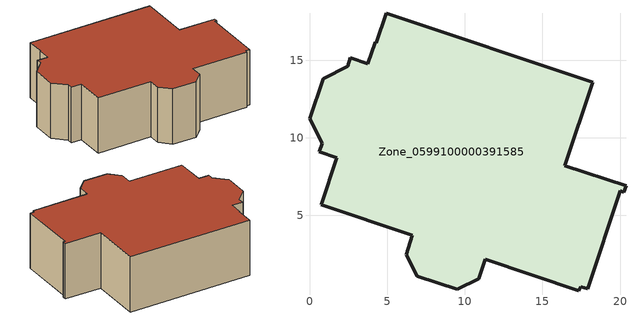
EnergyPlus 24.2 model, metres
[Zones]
Zone_0599100000391585
 floor ground (C_G): 4.31,16.11 4.94,18 18.24,13.56 16.44,8.21 20.38,6.9 20.25,6.5 20.02,6.58 17.92,0.28 17.47,0.41 17.35,0.16 11.3,2.17 10.9,0.92 9.52,0.23 6.95,1.09 6.23,2.48 6.63,3.71 0.76,5.68 1.77,8.71 0.63,9.1 0.81,9.64 0,11.21 0.88,13.79 2.46,14.61 2.63,15.15 3.76,14.77 4.22,16.14 z0
 wall outside (C_F): 20.25,6.5 20.38,6.9 16.44,8.21 18.24,13.56 4.94,18 4.31,16.11 4.22,16.14 3.76,14.77 2.63,15.15 2.46,14.61 0.88,13.79 0,11.21 0.81,9.64 0.63,9.1 1.77,8.71 0.76,5.68 6.63,3.71 6.23,2.48 6.95,1.09 9.52,0.23 10.9,0.92 11.3,2.17 17.35,0.16 17.47,0.41 17.92,0.28 20.02,6.58 20.25,6.5 z0:6.37
 roof outside (C_R): 4.94,18 4.31,16.11 4.22,16.14 3.76,14.77 2.63,15.15 2.46,14.61 0.88,13.79 0,11.21 0.81,9.64 0.63,9.1 1.77,8.71 0.76,5.68 6.63,3.71 6.23,2.48 6.95,1.09 9.52,0.23 10.9,0.92 11.3,2.17 17.35,0.16 17.47,0.41 17.92,0.28 20.02,6.58 20.25,6.5 20.38,6.9 16.44,8.21 18.24,13.56 z6.37
[BUILDING]
Pand.0599100000391585: North Axis=0; Terrain=City; Loads Convergence Tolerance Value=0.04; Temperature Convergence Tolerance Value=0.4; Solar Distribution=FullExterior; Maximum Number of Warmup Days=25; Minimum Number of Warmup Days=1
[Site:Location]
Rotterdam.The.Hague.AP_ZH_NLD Design_Conditions: Latitude=51.96; Longitude=4.45; Time Zone=1; Elevation=-4.5
[SITE:GROUNDTEMPERATURE:BUILDINGSURFACE]
18, 18, 18, 18, 18, 18, 18, 18, 18, 18, 18, 18
[MATERIAL] Thermal Absorptance=0.9; Solar Absorptance=0.7; Visible Absorptance=0.7
Name | Roughness | Thickness | Conductivity | Density | Specific Heat
G.D.1992-2005 | MediumSmooth | 0.15 | 0.06 | 540 | 1210
F.D.1992-2005 | Rough | 0.3 | 0.12 | 1920 | 840
R.D.1992-2005 | MediumRough | 0.2 | 0.08 | 1500 | 1000
[CONSTRUCTION]
C_G: G.D.1992-2005
C_F: F.D.1992-2005
C_R: R.D.1992-2005
[ZONE]
Zone_0599100000391585: Type=1; Multiplier=1; Ceiling Height=Autocalculate; Volume=Autocalculate; Floor Area=autocalculate; Part of Total Floor Area=Yes
[ZONEINFILTRATION:DESIGNFLOWRATE]
Infil_Zone_0599100000391585: Zone or ZoneList or Space or SpaceList=Zone_0599100000391585; Schedule=AlwaysOn; Design Flow Rate Calculation Method=Flow/Area; Flow Rate per Floor Area=0.0021; Constant Term Coefficient=1; Temperature Term Coefficient=0; Velocity Term Coefficient=0; Velocity Squared Term Coefficient=0
[HVACTEMPLATE:ZONE:IDEALLOADSAIRSYSTEM]
Zone_0599100000391585: Maximum Heating Supply Air Temperature=50; Minimum Cooling Supply Air Temperature=13; Maximum Heating Supply Air Humidity Ratio=0.0156; Minimum Cooling Supply Air Humidity Ratio=0.0077; Heating Limit=NoLimit; Cooling Limit=NoLimit; Dehumidification Control Type=ConstantSensibleHeatRatio; Cooling Sensible Heat Ratio=0.7; Dehumidification Setpoint=60; Humidification Control Type=None; Humidification Setpoint=30; Outdoor Air Method=None; Outdoor Air Flow Rate per Person=0.00944; Outdoor Air Flow Rate per Zone Floor Area=0; Outdoor Air Flow Rate per Zone=0; Demand Controlled Ventilation Type=None; Outdoor Air Economizer Type=NoEconomizer; Heat Recovery Type=None; Sensible Heat Recovery Effectiveness=0.7; Latent Heat Recovery Effectiveness=0.65
[ZONECONTROL:THERMOSTAT]
ThermostatControl_Zone_0599100000391585: Zone or ZoneList=Zone_0599100000391585; Control Type Schedule=DualSetpointControlType; Control 1=Thermostat_Zone_0599100000391585; Temperature Difference Between Cutout And Setpoint=0
[THERMOSTATSETPOINT:DUALSETPOINT]
Thermostat_Zone_0599100000391585: Heating Setpoint Temperature Schedule=HeatingSetpoint_Zone_0599100000391585; Cooling Setpoint Temperature Schedule=CoolingSetpoint_Zone_0599100000391585
[SCHEDULE:COMPACT]
HeatingSetpoint_Zone_0599100000391585: Through: 12/31, For: AllDays, Until: 24:00, 21
CoolingSetpoint_Zone_0599100000391585: Through: 12/31, For: AllDays, Until: 24:00, 24
DualSetpointControlType: Through: 12/31, For: AllDays, Until: 24:00, 4
AlwaysOn: Through: 12/31, For: AllDays, Until: 24:00, 1
